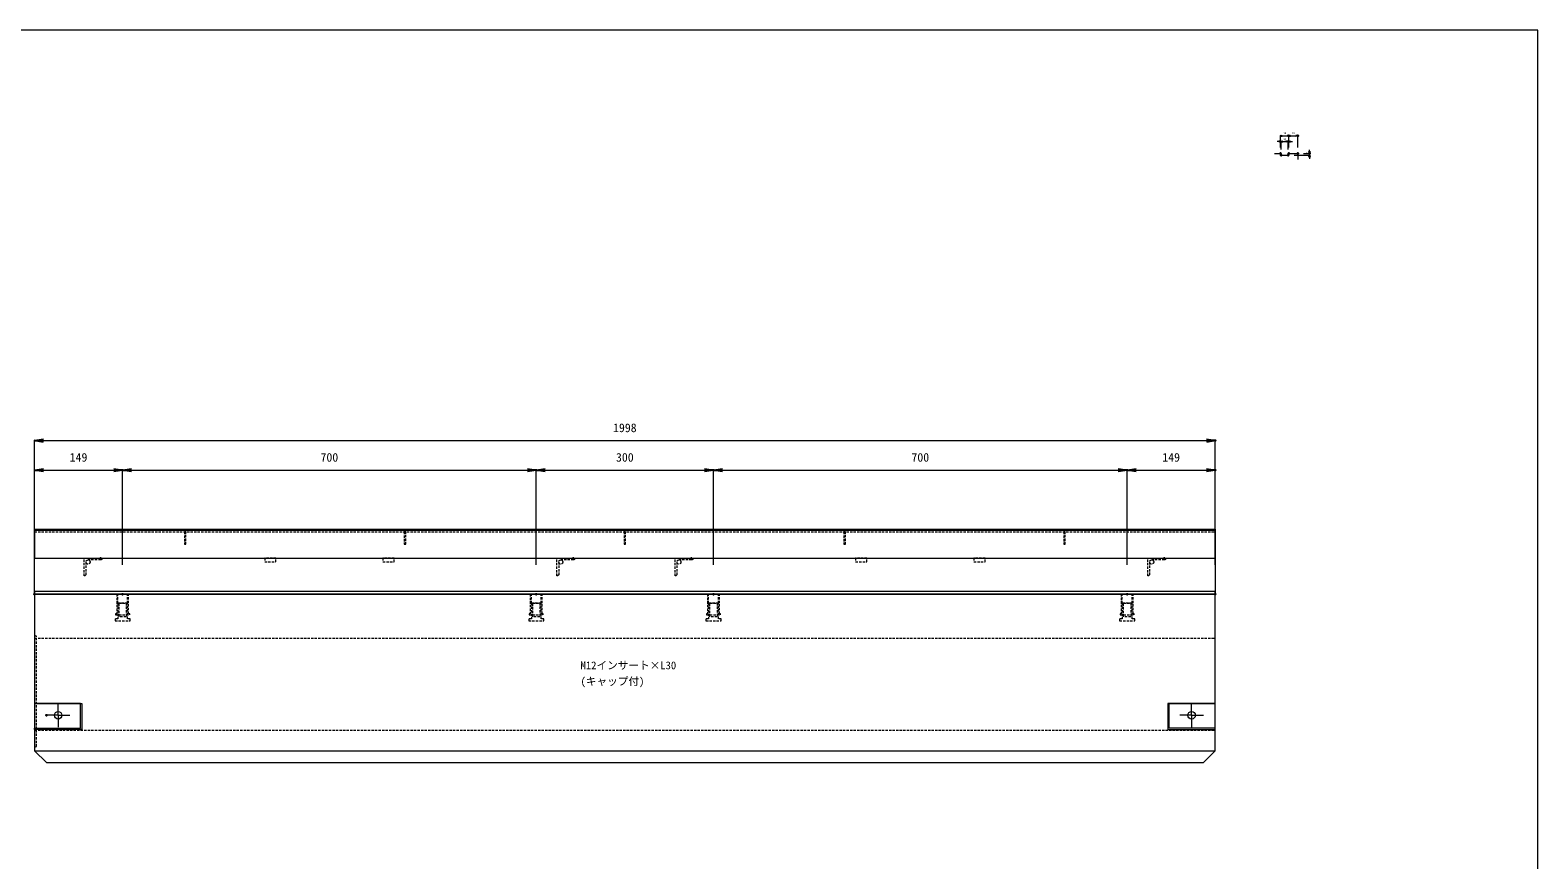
# Model space of a CAD drawing. Units: millimetres, scale not verified. Extents: x -7780 to 7780, y -1420 to 1420.
# Drawn here: x 5229 to 7780, y 15 to 1420 of the extents above; entities that cross this region are included whole.
import ezdxf
from ezdxf.enums import TextEntityAlignment as Align

# ---------------------------------------------------------------- set-up
doc = ezdxf.new("R2010")
doc.units = ezdxf.units.MM
doc.header["$LTSCALE"] = 8
doc.header["$PDMODE"] = 32
doc.header["$PDSIZE"] = 1.6
doc.linetypes.add('USER1', pattern=[0.75, 0.5, -0.25])
doc.layers.add('0-0_0', color=7, linetype='Continuous')
doc.layers.add('0-3_DEFPOINTS', color=7, linetype='Continuous')
for name, color, linetype, lineweight in [('0-1_TITLE', 7, 'Continuous', 18), ('0-2_SUNPO_S10', 3, 'Continuous', 18), ('0-4_KIJUN', 7, 'Continuous', 18), ('0-6_SUNPO_S2', 3, 'Continuous', 18), ('0-B_ANGLE', 4, 'Continuous', 18)]:
    doc.layers.add(name, color=color, linetype=linetype, lineweight=lineweight)
doc.styles.add('ＭＳ ゴシック', font='')
doc.styles.get('ＭＳ ゴシック').set_extended_font_data('MS Gothic')

# ---------------------------------------------------------------- blocks, each defined once
blk = doc.blocks.new('A$C57B174AB')
at = {"layer": '0-B_ANGLE', "color": 5, "linetype": 'USER1'}
blk.add_line((0, 105.5), (1998, 105.5), dxfattribs=at)
at = {"layer": '0-B_ANGLE', "linetype": 'USER1'}
for p, q in [((112, 58), (90.5, 58)), ((912, 58), (890.5, 58)), ((1112, 58), (1090.5, 58)), ((1912, 58), (1890.5, 58))]:
    blk.add_line(p, q, dxfattribs=at)
at = {"layer": '0-B_ANGLE'}
for points in [[(0, 0), (0, 110), (1998, 110), (1998, 0)], [(0, 0), (1998, 0), (1998, 4.5), (0, 4.5)]]:
    blk.add_lwpolyline(points, close=True, dxfattribs=at)
at = {"layer": '0-B_ANGLE', "color": 5}
blk.add_lwpolyline([(0, 108), (0, 61), (1998, 61), (1998, 108)], close=True, dxfattribs=at)
at = {"layer": '0-B_ANGLE', "color": 5, "linetype": 'USER1'}
for points in [[(253.75, 105.5), (253.75, 84.5), (256.25, 84.5), (256.25, 105.5)], [(625.75, 105.5), (625.75, 84.5), (628.25, 84.5), (628.25, 105.5)], [(997.75, 105.5), (997.75, 84.5), (1000.25, 84.5), (1000.25, 105.5)], [(1369.75, 105.5), (1369.75, 84.5), (1372.25, 84.5), (1372.25, 105.5)], [(1741.75, 105.5), (1741.75, 84.5), (1744.25, 84.5), (1744.25, 105.5)]]:
    blk.add_lwpolyline(points, close=True, dxfattribs=at)
at = {"layer": '0-B_ANGLE', "linetype": 'USER1'}
for points in [[(85, 31), (84, 31), (84, 61), (114, 61), (114, 60)], [(87, 54.5), (87, 33), (85, 31)], [(885, 31), (884, 31), (884, 61), (914, 61), (914, 60)], [(887, 54.5), (887, 33), (885, 31)], [(1085, 31), (1084, 31), (1084, 61), (1114, 61), (1114, 60)], [(1087, 54.5), (1087, 33), (1085, 31)], [(1885, 31), (1884, 31), (1884, 61), (1914, 61), (1914, 60)], [(1887, 54.5), (1887, 33), (1885, 31)]]:
    blk.add_lwpolyline(points, dxfattribs=at)
for points in [[(389.5, 61), (389.5, 55), (408.5, 55), (408.5, 61)], [(589.5, 61), (589.5, 55), (608.5, 55), (608.5, 61)], [(1389.5, 61), (1389.5, 55), (1408.5, 55), (1408.5, 61)], [(1589.5, 61), (1589.5, 55), (1608.5, 55), (1608.5, 61)]]:
    blk.add_lwpolyline(points, close=True, dxfattribs=at)
for centre, radius in [((90.5, 54.5), 3.5), ((112, 60), 2), ((890.5, 54.5), 3.5), ((912, 60), 2), ((1090.5, 54.5), 3.5), ((1112, 60), 2), ((1890.5, 54.5), 3.5), ((1912, 60), 2)]:
    blk.add_circle(centre, radius, dxfattribs=at)
blk = doc.blocks.new('_OPEN')
at = {"layer": '0-0_0'}
blk.add_line((0, 0), (-1, 0), dxfattribs=at)
blk.add_lwpolyline([(-1, 0.1667), (0, 0), (-1, -0.1667)], dxfattribs=at)
blk = doc.blocks.new('D120')
at = {"layer": '0-3_DEFPOINTS'}
for p in [(15124.59, 2651.258), (15124.59, 2631.258), (15125.59, 2628.058)]:
    blk.add_point(p, dxfattribs=at)
at = {"layer": '0-6_SUNPO_S2'}
for p, q in [((15121.59, 2651.258), (15118.59, 2651.258)), ((15124.59, 2641.258), (15124.59, 2651.258)), ((15125.59, 2651.258), (15124.59, 2651.258)), ((15125.59, 2638.058), (15125.59, 2651.258)), ((15128.59, 2651.258), (15131.59, 2651.258))]:
    blk.add_line(p, q, dxfattribs=at)
at = {"layer": '0-6_SUNPO_S2', "xscale": 3, "yscale": 3}
blk.add_blockref('_OPEN', (15124.59, 2651.258), dxfattribs=at)
at = {"layer": '0-6_SUNPO_S2', "xscale": 3, "yscale": 3, "rotation": 180}
blk.add_blockref('_OPEN', (15125.59, 2651.258), dxfattribs=at)
at = {"layer": '0-6_SUNPO_S2', "color": 7, "style": 'ＭＳ ゴシック'}
blk.add_text('1', height=2.933, dxfattribs=at).set_placement((15124.09, 2653.258), align=Align.BOTTOM_LEFT)
blk = doc.blocks.new('D121')
at = {"layer": '0-3_DEFPOINTS'}
for p in [(15125.59, 2628.058), (15137.59, 2651.258), (15137.59, 2628.058)]:
    blk.add_point(p, dxfattribs=at)
at = {"layer": '0-6_SUNPO_S2'}
for p, q in [((15125.59, 2638.058), (15125.59, 2651.258)), ((15128.59, 2651.258), (15134.59, 2651.258)), ((15137.59, 2638.058), (15137.59, 2651.258))]:
    blk.add_line(p, q, dxfattribs=at)
at = {"layer": '0-6_SUNPO_S2', "xscale": 3, "yscale": 3, "rotation": 180}
blk.add_blockref('_OPEN', (15125.59, 2651.258), dxfattribs=at)
at = {"layer": '0-6_SUNPO_S2', "xscale": 3, "yscale": 3}
blk.add_blockref('_OPEN', (15137.59, 2651.258), dxfattribs=at)
at = {"layer": '0-6_SUNPO_S2', "color": 7, "style": 'ＭＳ ゴシック'}
blk.add_text('12', height=2.933, dxfattribs=at).set_placement((15129.59, 2653.258), align=Align.BOTTOM_LEFT)
blk = doc.blocks.new('D122')
at = {"layer": '0-3_DEFPOINTS'}
for p in [(15137.59, 2628.058), (15138.59, 2651.258), (15138.59, 2631.258)]:
    blk.add_point(p, dxfattribs=at)
at = {"layer": '0-6_SUNPO_S2'}
for p, q in [((15134.59, 2651.258), (15131.59, 2651.258)), ((15137.59, 2638.058), (15137.59, 2651.258)), ((15137.59, 2651.258), (15138.59, 2651.258)), ((15138.59, 2641.258), (15138.59, 2651.258)), ((15141.59, 2651.258), (15144.59, 2651.258))]:
    blk.add_line(p, q, dxfattribs=at)
at = {"layer": '0-6_SUNPO_S2', "xscale": 3, "yscale": 3}
blk.add_blockref('_OPEN', (15137.59, 2651.258), dxfattribs=at)
at = {"layer": '0-6_SUNPO_S2', "xscale": 3, "yscale": 3, "rotation": 180}
blk.add_blockref('_OPEN', (15138.59, 2651.258), dxfattribs=at)
at = {"layer": '0-6_SUNPO_S2', "color": 7, "style": 'ＭＳ ゴシック'}
blk.add_text('1', height=2.933, dxfattribs=at).set_placement((15137.09, 2653.258), align=Align.BOTTOM_LEFT)
blk = doc.blocks.new('D123')
at = {"layer": '0-3_DEFPOINTS'}
for p in [(15138.59, 2661.258), (15124.59, 2631.258), (15138.59, 2631.258)]:
    blk.add_point(p, dxfattribs=at)
at = {"layer": '0-6_SUNPO_S2'}
for p, q in [((15124.59, 2641.258), (15124.59, 2661.258)), ((15127.59, 2661.258), (15135.59, 2661.258)), ((15138.59, 2641.258), (15138.59, 2661.258))]:
    blk.add_line(p, q, dxfattribs=at)
at = {"layer": '0-6_SUNPO_S2', "xscale": 3, "yscale": 3, "rotation": 180}
blk.add_blockref('_OPEN', (15124.59, 2661.258), dxfattribs=at)
at = {"layer": '0-6_SUNPO_S2', "xscale": 3, "yscale": 3}
blk.add_blockref('_OPEN', (15138.59, 2661.258), dxfattribs=at)
at = {"layer": '0-6_SUNPO_S2', "color": 7, "style": 'ＭＳ ゴシック'}
blk.add_text('14', height=2.933, dxfattribs=at).set_placement((15129.59, 2663.258), align=Align.BOTTOM_LEFT)
blk = doc.blocks.new('D124')
at = {"layer": '0-3_DEFPOINTS'}
for p in [(15153.59, 2661.258), (15138.59, 2631.258), (15153.59, 2631.258)]:
    blk.add_point(p, dxfattribs=at)
at = {"layer": '0-6_SUNPO_S2'}
for p, q in [((15138.59, 2641.258), (15138.59, 2661.258)), ((15141.59, 2661.258), (15150.59, 2661.258)), ((15153.59, 2641.258), (15153.59, 2661.258))]:
    blk.add_line(p, q, dxfattribs=at)
at = {"layer": '0-6_SUNPO_S2', "xscale": 3, "yscale": 3, "rotation": 180}
blk.add_blockref('_OPEN', (15138.59, 2661.258), dxfattribs=at)
at = {"layer": '0-6_SUNPO_S2', "xscale": 3, "yscale": 3}
blk.add_blockref('_OPEN', (15153.59, 2661.258), dxfattribs=at)
at = {"layer": '0-6_SUNPO_S2', "color": 7, "style": 'ＭＳ ゴシック'}
blk.add_text('15', height=2.933, dxfattribs=at).set_placement((15144.09, 2663.258), align=Align.BOTTOM_LEFT)
blk = doc.blocks.new('D125')
at = {"layer": '0-3_DEFPOINTS'}
for p in [(15137.59, 2628.058), (15153.59, 2631.258), (15173.59, 2631.258)]:
    blk.add_point(p, dxfattribs=at)
at = {"layer": '0-6_SUNPO_S2'}
for p, q in [((15147.59, 2628.058), (15173.59, 2628.058)), ((15163.59, 2631.258), (15173.59, 2631.258)), ((15173.59, 2634.258), (15173.59, 2637.258)), ((15173.59, 2628.058), (15173.59, 2631.258)), ((15173.59, 2625.058), (15173.59, 2622.058))]:
    blk.add_line(p, q, dxfattribs=at)
at = {"layer": '0-6_SUNPO_S2', "xscale": 3, "yscale": 3}
for p, rotation in [((15173.59, 2631.258), 270), ((15173.59, 2628.058), 90)]:
    blk.add_blockref('_OPEN', p, dxfattribs=dict(at, rotation=rotation))
at = {"layer": '0-6_SUNPO_S2', "color": 7, "style": 'ＭＳ ゴシック'}
blk.add_text('3.2', height=2.933, rotation=90, dxfattribs=at).set_placement((15171.59, 2626.658), align=Align.BOTTOM_LEFT)
blk = doc.blocks.new('D135')
at = {"layer": '0-2_SUNPO_S10'}
for p, q in [((12966, 1885), (12916, 1885)), ((12916, 1695), (12916, 1870)), ((12986, 1680), (12916, 1680))]:
    blk.add_line(p, q, dxfattribs=at)
at = {"layer": '0-3_DEFPOINTS'}
for p in [(12916, 1885), (13016, 1885), (13036, 1680)]:
    blk.add_point(p, dxfattribs=at)
at = {"layer": '0-2_SUNPO_S10', "xscale": 15, "yscale": 15}
for p, rotation in [((12916, 1885), 90), ((12916, 1680), 270)]:
    blk.add_blockref('_OPEN', p, dxfattribs=dict(at, rotation=rotation))
at = {"layer": '0-2_SUNPO_S10', "color": 7, "style": 'ＭＳ ゴシック'}
blk.add_text('205', height=14.66, rotation=90, dxfattribs=at).set_placement((12906, 1767.5), align=Align.BOTTOM_LEFT)
blk = doc.blocks.new('W1-2_INST-C')
at = {"layer": '0-4_KIJUN', "linetype": 'USER1'}
for p, q in [((-8.225, -15), (-8.225, 0)), ((8.225, -15), (8.225, 0))]:
    blk.add_line(p, q, dxfattribs=at)
for points in [[(10, 0), (-10, 0), (-10, -33), (-12, -33), (-12, -35), (12, -35), (12, -33), (10, -33)], [(8.225, -15), (-8.225, -15), (-8.225, -41.5), (-12.75, -41.5), (-12.75, -45), (12.75, -45), (12.75, -41.5), (8.225, -41.5)], [(-6, -15), (6, -15), (6, -38), (-6, -38)]]:
    blk.add_lwpolyline(points, close=True, dxfattribs=at)
blk = doc.blocks.new('D137')
at = {"layer": '0-2_SUNPO_S10'}
for p, q in [((13016, 1935), (13016, 2095)), ((13031, 2095), (13150, 2095)), ((13165, 1935), (13165, 2095))]:
    blk.add_line(p, q, dxfattribs=at)
at = {"layer": '0-3_DEFPOINTS'}
for p in [(13165, 2095), (13016, 1885), (13165, 1885)]:
    blk.add_point(p, dxfattribs=at)
at = {"layer": '0-2_SUNPO_S10', "xscale": 15, "yscale": 15, "rotation": 180}
blk.add_blockref('_OPEN', (13016, 2095), dxfattribs=at)
at = {"layer": '0-2_SUNPO_S10', "xscale": 15, "yscale": 15}
blk.add_blockref('_OPEN', (13165, 2095), dxfattribs=at)
at = {"layer": '0-2_SUNPO_S10', "color": 7, "style": 'ＭＳ ゴシック'}
blk.add_text('149', height=14.66, dxfattribs=at).set_placement((13075.5, 2105), align=Align.BOTTOM_LEFT)
blk = doc.blocks.new('D138')
at = {"layer": '0-2_SUNPO_S10'}
for p, q in [((13165, 1935), (13165, 2095)), ((13180, 2095), (13850, 2095)), ((13865, 1935), (13865, 2095))]:
    blk.add_line(p, q, dxfattribs=at)
at = {"layer": '0-3_DEFPOINTS'}
for p in [(13865, 2095), (13165, 1885), (13865, 1885)]:
    blk.add_point(p, dxfattribs=at)
at = {"layer": '0-2_SUNPO_S10', "xscale": 15, "yscale": 15, "rotation": 180}
blk.add_blockref('_OPEN', (13165, 2095), dxfattribs=at)
at = {"layer": '0-2_SUNPO_S10', "xscale": 15, "yscale": 15}
blk.add_blockref('_OPEN', (13865, 2095), dxfattribs=at)
at = {"layer": '0-2_SUNPO_S10', "color": 7, "style": 'ＭＳ ゴシック'}
blk.add_text('700', height=14.66, dxfattribs=at).set_placement((13500, 2105), align=Align.BOTTOM_LEFT)
blk = doc.blocks.new('D139')
at = {"layer": '0-2_SUNPO_S10'}
for p, q in [((13865, 1935), (13865, 2095)), ((13880, 2095), (14150, 2095)), ((14165, 1935), (14165, 2095))]:
    blk.add_line(p, q, dxfattribs=at)
at = {"layer": '0-3_DEFPOINTS'}
for p in [(14165, 2095), (13865, 1885), (14165, 1885)]:
    blk.add_point(p, dxfattribs=at)
at = {"layer": '0-2_SUNPO_S10', "xscale": 15, "yscale": 15, "rotation": 180}
blk.add_blockref('_OPEN', (13865, 2095), dxfattribs=at)
at = {"layer": '0-2_SUNPO_S10', "xscale": 15, "yscale": 15}
blk.add_blockref('_OPEN', (14165, 2095), dxfattribs=at)
at = {"layer": '0-2_SUNPO_S10', "color": 7, "style": 'ＭＳ ゴシック'}
blk.add_text('300', height=14.66, dxfattribs=at).set_placement((14000, 2105), align=Align.BOTTOM_LEFT)
blk = doc.blocks.new('D140')
at = {"layer": '0-2_SUNPO_S10'}
for p, q in [((14165, 1935), (14165, 2095)), ((14180, 2095), (14850, 2095)), ((14865, 1935), (14865, 2095))]:
    blk.add_line(p, q, dxfattribs=at)
at = {"layer": '0-3_DEFPOINTS'}
for p in [(14865, 2095), (14165, 1885), (14865, 1885)]:
    blk.add_point(p, dxfattribs=at)
at = {"layer": '0-2_SUNPO_S10', "xscale": 15, "yscale": 15, "rotation": 180}
blk.add_blockref('_OPEN', (14165, 2095), dxfattribs=at)
at = {"layer": '0-2_SUNPO_S10', "xscale": 15, "yscale": 15}
blk.add_blockref('_OPEN', (14865, 2095), dxfattribs=at)
at = {"layer": '0-2_SUNPO_S10', "color": 7, "style": 'ＭＳ ゴシック'}
blk.add_text('700', height=14.66, dxfattribs=at).set_placement((14500, 2105), align=Align.BOTTOM_LEFT)
blk = doc.blocks.new('D141')
at = {"layer": '0-2_SUNPO_S10'}
for p, q in [((14865, 1935), (14865, 2095)), ((14880, 2095), (14999, 2095)), ((15014, 1935), (15014, 2095))]:
    blk.add_line(p, q, dxfattribs=at)
at = {"layer": '0-3_DEFPOINTS'}
for p in [(15014, 2095), (14865, 1885), (15014, 1885)]:
    blk.add_point(p, dxfattribs=at)
at = {"layer": '0-2_SUNPO_S10', "xscale": 15, "yscale": 15, "rotation": 180}
blk.add_blockref('_OPEN', (14865, 2095), dxfattribs=at)
at = {"layer": '0-2_SUNPO_S10', "xscale": 15, "yscale": 15}
blk.add_blockref('_OPEN', (15014, 2095), dxfattribs=at)
at = {"layer": '0-2_SUNPO_S10', "color": 7, "style": 'ＭＳ ゴシック'}
blk.add_text('149', height=14.66, dxfattribs=at).set_placement((14924.5, 2105), align=Align.BOTTOM_LEFT)
blk = doc.blocks.new('D142')
at = {"layer": '0-2_SUNPO_S10'}
for p, q in [((13016, 1935), (13016, 2145)), ((13031, 2145), (14999, 2145)), ((15014, 1935), (15014, 2145))]:
    blk.add_line(p, q, dxfattribs=at)
at = {"layer": '0-3_DEFPOINTS'}
for p in [(15014, 2145), (13016, 1885), (15014, 1885)]:
    blk.add_point(p, dxfattribs=at)
at = {"layer": '0-2_SUNPO_S10', "xscale": 15, "yscale": 15, "rotation": 180}
blk.add_blockref('_OPEN', (13016, 2145), dxfattribs=at)
at = {"layer": '0-2_SUNPO_S10', "xscale": 15, "yscale": 15}
blk.add_blockref('_OPEN', (15014, 2145), dxfattribs=at)
at = {"layer": '0-2_SUNPO_S10', "color": 7, "style": 'ＭＳ ゴシック'}
blk.add_text('1998', height=14.66, dxfattribs=at).set_placement((13995, 2155), align=Align.BOTTOM_LEFT)

msp = doc.modelspace()

# ---------------------------------------------------------------- linework, layer by layer
at = {"layer": '0-1_TITLE', "color": 2}
msp.add_lwpolyline([(3890, -1420), (7780, -1420), (7780, 1420), (3890, 1420)], close=True, dxfattribs=at)
at = {"layer": '0-4_KIJUN'}
for p, q in [((7373.59, 1211.258), (7373.59, 1201.258)), ((5276, 260), (5256, 260)), ((5276, 260), (5276, 280)), ((5276, 260), (5276, 240)), ((5276, 260), (5296, 260)), ((7194, 260), (7174, 260)), ((7194, 260), (7194, 280)), ((7194, 260), (7214, 260)), ((7194, 260), (7194, 240)), ((5236, 200), (7234, 200))]:
    msp.add_line(p, q, dxfattribs=at)
at = {"layer": '0-4_KIJUN', "linetype": 'USER1'}
for p, q in [((5236, 390.52), (7234, 390.52)), ((5236, 235), (7234, 235))]:
    msp.add_line(p, q, dxfattribs=at)
at = {"layer": '0-4_KIJUN'}
msp.add_lwpolyline([(7334.59, 1211.258), (7344.59, 1211.258), (7345.59, 1208.058), (7357.59, 1208.058), (7358.59, 1211.258), (7373.59, 1211.258)], dxfattribs=at)
for points in [[(5256, 180), (7214, 180), (7234, 200), (7234, 465), (5236, 465), (5236, 200)], [(5236, 280), (5316, 280), (5316, 236), (5236, 236), (5236, 238), (5314, 238), (5314, 280)], [(7234, 280), (7154, 280), (7154, 236), (7234, 236), (7234, 238), (7156, 238), (7156, 280)]]:
    msp.add_lwpolyline(points, close=True, dxfattribs=at)
at = {"layer": '0-4_KIJUN', "color": 3, "linetype": 'USER1'}
msp.add_lwpolyline([(5236, 206), (5239.2, 207), (5239.2, 394), (5236, 395)], close=True, dxfattribs=at)
at = {"layer": '0-4_KIJUN'}
for centre in [(5276, 260), (7194, 260)]:
    msp.add_circle(centre, 6.35, dxfattribs=at)

# ---------------------------------------------------------------- block references
at = {"layer": '0-2_SUNPO_S10'}
for name in ['D142', 'D137', 'D138', 'D139', 'D140', 'D141', 'D135']:
    msp.add_blockref(name, (-7780, -1420), dxfattribs=at)
at = {"layer": '0-4_KIJUN'}
for p in [(5385, 465), (6085, 465), (6385, 465), (7085, 465)]:
    msp.add_blockref('W1-2_INST-C', p, dxfattribs=at)
at = {"layer": '0-6_SUNPO_S2'}
for name in ['D120', 'D123', 'D121', 'D122', 'D124', 'D125']:
    msp.add_blockref(name, (-7780, -1420), dxfattribs=at)
at = {"layer": '0-B_ANGLE'}
msp.add_blockref('A$C57B174AB', (5236, 465), dxfattribs=at)

# ---------------------------------------------------------------- texts
at = {"layer": '0-2_SUNPO_S10', "color": 7, "style": 'ＭＳ ゴシック'}
for s, p in [('M12インサート×L30', (6160, 334)), ('(キャップ付)', (6160, 307))]:
    msp.add_text(s, height=13.2, dxfattribs=at).set_placement(p, align=Align.BOTTOM_LEFT)

doc.saveas('drawing.dxf')
